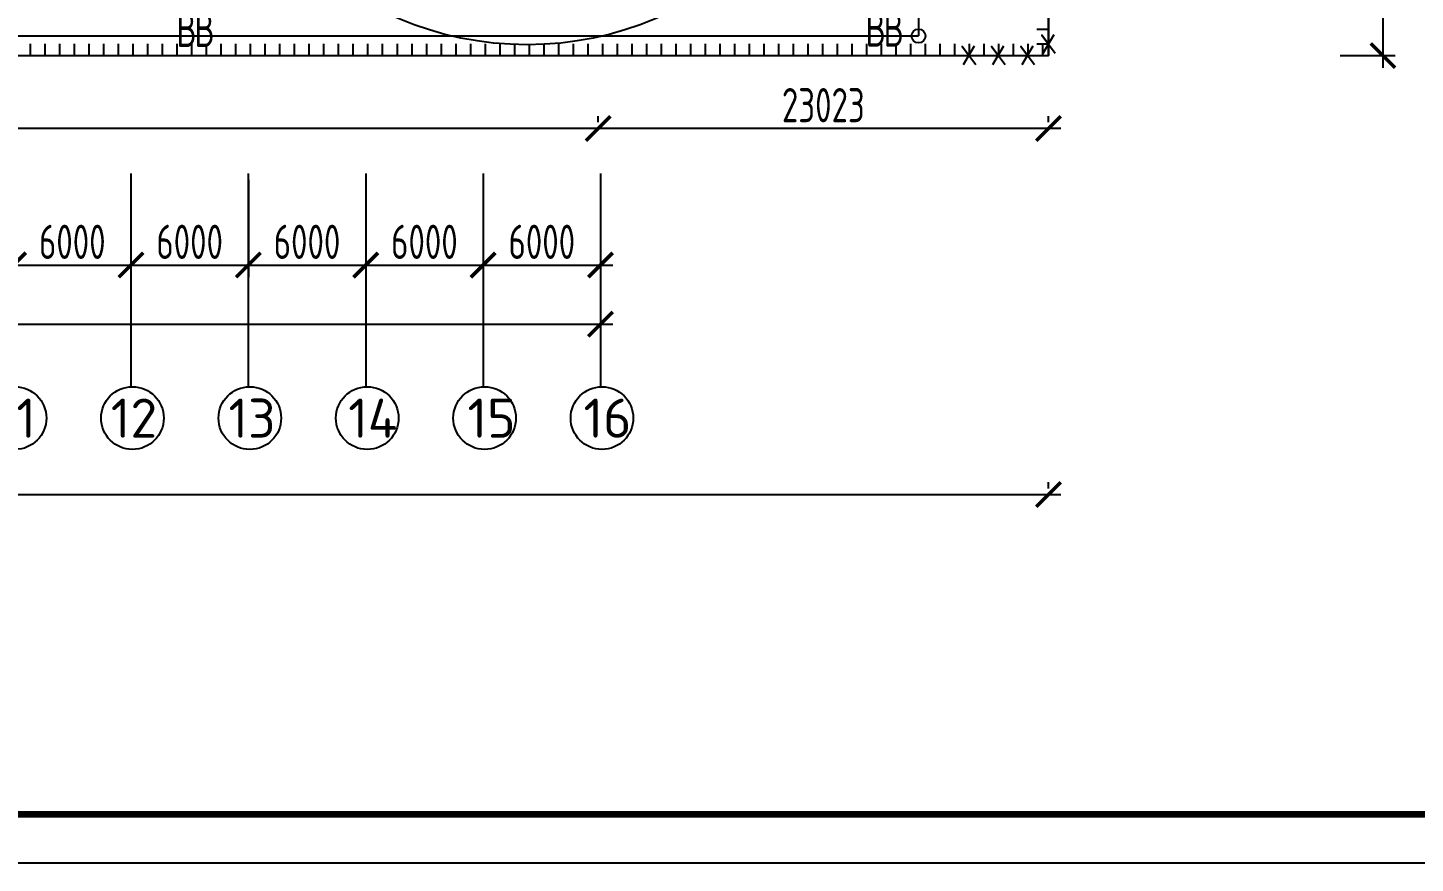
# Paper-space layout 'СГП' of a CAD drawing. Header units: millimetres. Extents: x 1 to 2190, y 0 to 1001.
# Drawn here: x 417.1 to 559, y 0.1 to 85.5 of the extents above; entities that cross this region are included whole.
import ezdxf

# ---------------------------------------------------------------- set-up
doc = ezdxf.new("R2010")
doc.units = ezdxf.units.MM
doc.header["$LTSCALE"] = 0.5
doc.layers.add('размеры', color=7, linetype='Continuous')
doc.layers.add('тонкие', color=7, linetype='Continuous')
doc.layers.add('ТОЛСТЫЕ', color=1, linetype='Continuous', lineweight=50)
doc.layers.add('ТОНКИЕе', color=7, linetype='Continuous', lineweight=25)
doc.styles.add('Наклонный', font='isocpeur.ttf', dxfattribs={"width": 0.7, "height": 3.5})
doc.styles.add('Наклонный 5', font='isocpeur.ttf', dxfattribs={"height": 7})
doc.linetypes.add('119-1 Кабель высоковольтный подземный', pattern='A,8,-2,[31,Russia-GOST_Topo.shx,S=0.15,R=180,X=0,Y=0],1,[31,Russia-GOST_Topo.shx,S=0.1,R=180,X=0,Y=0],6,[31,Russia-GOST_Topo.shx,S=0.1,R=0,X=0,Y=0],1,[31,Russia-GOST_Topo.shx,S=0.15,R=0,X=0,Y=0],-2', length=20)
doc.dimstyles.new('СТРОИТЕЛЬНЫЙ', dxfattribs={"dimtxt": 3.5, "dimasz": 2.5, "dimexe": 1.25, "dimexo": 0.625, "dimtad": 1, "dimdec": 0, "dimlfac": 500, "dimdsep": 46, "dimtxsty": 'Наклонный', "dimblk1": 'ARCHTICK', "dimblk2": 'ARCHTICK', "dimsah": 1, "dimcen": 0, "dimdle": 1.25, "dimadec": 0, "dimazin": 0, "dimtfac": 0.75, "dimtdec": 0, "dimtmove": 0, "dimatfit": 3, "dimldrblk": 'ARCHTICK', "dimfxl": 1, "dimtolj": 1, "dimtzin": 0, "dimarcsym": 0})

# ---------------------------------------------------------------- blocks, each defined once
blk = doc.blocks.new('_ArchTick')
at = {"color": 0, "linetype": 'ByBlock', "const_width": 0.15}
blk.add_lwpolyline([(-0.5, -0.5), (0.5, 0.5)], dxfattribs=at)
blk = doc.blocks.new('*D864')
at = {"layer": 'Defpoints', "color": 0, "transparency": 16777216}
for p in [(475.46, 75.2), (475.46, 75.2), (521.5, 75.2)]:
    blk.add_point(p, dxfattribs=at)
at = {"layer": 'размеры', "color": 0, "lineweight": -2, "transparency": 16777216}
for p, q in [((522.75, 75.2), (474.21, 75.2)), ((475.46, 75.83), (475.46, 76.45)), ((521.5, 75.83), (521.5, 76.45))]:
    blk.add_line(p, q, dxfattribs=at)
at = {"layer": 'размеры', "color": 0, "lineweight": -2, "transparency": 16777216, "xscale": 2.5, "yscale": 2.5, "zscale": 2.5, "rotation": 180}
blk.add_blockref('_ArchTick', (475.46, 75.2), dxfattribs=at)
at = {"layer": 'размеры', "color": 0, "lineweight": -2, "transparency": 16777216, "xscale": 2.5, "yscale": 2.5, "zscale": 2.5}
blk.add_blockref('_ArchTick', (521.5, 75.2), dxfattribs=at)
at = {"layer": 'размеры', "color": 0, "transparency": 16777216, "insert": (498.48, 77.58), "char_height": 3.5, "attachment_point": 5, "style": 'Наклонный'}
blk.add_mtext('\\A1;23023', dxfattribs=at)
blk = doc.blocks.new('*D865')
at = {"layer": 'Defpoints', "color": 0, "transparency": 16777216}
for p in [(295.48, 75.2), (295.48, 75.2), (475.46, 75.2)]:
    blk.add_point(p, dxfattribs=at)
at = {"layer": 'размеры', "color": 0, "lineweight": -2, "transparency": 16777216}
for p, q in [((476.71, 75.2), (294.23, 75.2)), ((295.48, 75.83), (295.48, 76.45)), ((475.46, 75.83), (475.46, 76.45))]:
    blk.add_line(p, q, dxfattribs=at)
at = {"layer": 'размеры', "color": 0, "lineweight": -2, "transparency": 16777216, "xscale": 2.5, "yscale": 2.5, "zscale": 2.5, "rotation": 180}
blk.add_blockref('_ArchTick', (295.48, 75.2), dxfattribs=at)
at = {"layer": 'размеры', "color": 0, "lineweight": -2, "transparency": 16777216, "xscale": 2.5, "yscale": 2.5, "zscale": 2.5}
blk.add_blockref('_ArchTick', (475.46, 75.2), dxfattribs=at)
at = {"layer": 'размеры', "color": 0, "transparency": 16777216, "insert": (385.47, 77.58), "char_height": 3.5, "attachment_point": 5, "style": 'Наклонный'}
blk.add_mtext('\\A1;89987', dxfattribs=at)
blk = doc.blocks.new('*D869')
at = {"layer": 'Defpoints', "color": 0, "transparency": 16777216}
for p in [(234.43, 37.78), (521.5, 37.78), (521.5, 37.78)]:
    blk.add_point(p, dxfattribs=at)
at = {"layer": 'размеры', "color": 0, "lineweight": -2, "transparency": 16777216}
for p, q in [((234.43, 38.41), (234.43, 39.03)), ((521.5, 38.41), (521.5, 39.03)), ((233.18, 37.78), (522.75, 37.78))]:
    blk.add_line(p, q, dxfattribs=at)
at = {"layer": 'размеры', "color": 0, "lineweight": -2, "transparency": 16777216, "xscale": 2.5, "yscale": 2.5, "zscale": 2.5, "rotation": 180}
blk.add_blockref('_ArchTick', (234.43, 37.78), dxfattribs=at)
at = {"layer": 'размеры', "color": 0, "lineweight": -2, "transparency": 16777216, "xscale": 2.5, "yscale": 2.5, "zscale": 2.5}
blk.add_blockref('_ArchTick', (521.5, 37.78), dxfattribs=at)
at = {"layer": 'размеры', "color": 0, "transparency": 16777216, "insert": (377.97, 40.16), "char_height": 3.5, "attachment_point": 5, "style": 'Наклонный'}
blk.add_mtext('\\A1;143535', dxfattribs=at)
blk = doc.blocks.new('*D911')
at = {"layer": 'Defpoints', "color": 0, "transparency": 16777216}
for p in [(555.69, 115.76), (550.7, 82.65), (555.69, 82.65)]:
    blk.add_point(p, dxfattribs=at)
at = {"layer": 'размеры', "color": 0, "lineweight": -2, "transparency": 16777216}
for p, q in [((555.69, 117.01), (555.69, 81.4)), ((556.32, 115.76), (556.94, 115.76)), ((551.33, 82.65), (556.94, 82.65))]:
    blk.add_line(p, q, dxfattribs=at)
at = {"layer": 'размеры', "color": 0, "lineweight": -2, "transparency": 16777216, "xscale": 2.5, "yscale": 2.5, "zscale": 2.5}
for p, rotation in [((555.69, 115.76), 90), ((555.69, 82.65), 270)]:
    blk.add_blockref('_ArchTick', p, dxfattribs=dict(at, rotation=rotation))
at = {"layer": 'размеры', "color": 0, "transparency": 16777216, "insert": (553.32, 99.21), "char_height": 3.5, "attachment_point": 5, "rotation": 90, "style": 'Наклонный'}
blk.add_mtext('\\A1;16553', dxfattribs=at)
blk = doc.blocks.new('*D970')
at = {"layer": 'Defpoints', "color": 0, "transparency": 16777216}
for p in [(415.7, 70.59), (427.7, 70.59), (427.7, 61.24)]:
    blk.add_point(p, dxfattribs=at)
at = {"layer": 'ТОНКИЕе', "color": 0, "lineweight": -2, "transparency": 16777216}
for p, q in [((415.7, 69.96), (415.7, 59.99)), ((427.7, 69.96), (427.7, 59.99)), ((414.45, 61.24), (428.95, 61.24))]:
    blk.add_line(p, q, dxfattribs=at)
at = {"layer": 'ТОНКИЕе', "color": 0, "lineweight": -2, "transparency": 16777216, "xscale": 2.5, "yscale": 2.5, "zscale": 2.5, "rotation": 180}
blk.add_blockref('_ArchTick', (415.7, 61.24), dxfattribs=at)
at = {"layer": 'ТОНКИЕе', "color": 0, "lineweight": -2, "transparency": 16777216, "xscale": 2.5, "yscale": 2.5, "zscale": 2.5}
blk.add_blockref('_ArchTick', (427.7, 61.24), dxfattribs=at)
at = {"layer": 'ТОНКИЕе', "color": 0, "transparency": 16777216, "insert": (421.7, 63.61), "char_height": 3.5, "attachment_point": 5, "style": 'Наклонный'}
blk.add_mtext('\\A1;6000', dxfattribs=at)
blk = doc.blocks.new('*D971')
at = {"layer": 'Defpoints', "color": 0, "transparency": 16777216}
for p in [(427.7, 70.59), (439.7, 70.59), (439.7, 61.24)]:
    blk.add_point(p, dxfattribs=at)
at = {"layer": 'ТОНКИЕе', "color": 0, "lineweight": -2, "transparency": 16777216}
for p, q in [((427.7, 69.96), (427.7, 59.99)), ((439.7, 69.96), (439.7, 59.99)), ((426.45, 61.24), (440.95, 61.24))]:
    blk.add_line(p, q, dxfattribs=at)
at = {"layer": 'ТОНКИЕе', "color": 0, "lineweight": -2, "transparency": 16777216, "xscale": 2.5, "yscale": 2.5, "zscale": 2.5, "rotation": 180}
blk.add_blockref('_ArchTick', (427.7, 61.24), dxfattribs=at)
at = {"layer": 'ТОНКИЕе', "color": 0, "lineweight": -2, "transparency": 16777216, "xscale": 2.5, "yscale": 2.5, "zscale": 2.5}
blk.add_blockref('_ArchTick', (439.7, 61.24), dxfattribs=at)
at = {"layer": 'ТОНКИЕе', "color": 0, "transparency": 16777216, "insert": (433.7, 63.61), "char_height": 3.5, "attachment_point": 5, "style": 'Наклонный'}
blk.add_mtext('\\A1;6000', dxfattribs=at)
blk = doc.blocks.new('*D972')
at = {"layer": 'Defpoints', "color": 0, "transparency": 16777216}
for p in [(439.7, 70.59), (451.7, 70.59), (451.7, 61.24)]:
    blk.add_point(p, dxfattribs=at)
at = {"layer": 'ТОНКИЕе', "color": 0, "lineweight": -2, "transparency": 16777216}
for p, q in [((439.7, 69.96), (439.7, 59.99)), ((451.7, 69.96), (451.7, 59.99)), ((438.45, 61.24), (452.95, 61.24))]:
    blk.add_line(p, q, dxfattribs=at)
at = {"layer": 'ТОНКИЕе', "color": 0, "lineweight": -2, "transparency": 16777216, "xscale": 2.5, "yscale": 2.5, "zscale": 2.5, "rotation": 180}
blk.add_blockref('_ArchTick', (439.7, 61.24), dxfattribs=at)
at = {"layer": 'ТОНКИЕе', "color": 0, "lineweight": -2, "transparency": 16777216, "xscale": 2.5, "yscale": 2.5, "zscale": 2.5}
blk.add_blockref('_ArchTick', (451.7, 61.24), dxfattribs=at)
at = {"layer": 'ТОНКИЕе', "color": 0, "transparency": 16777216, "insert": (445.7, 63.61), "char_height": 3.5, "attachment_point": 5, "style": 'Наклонный'}
blk.add_mtext('\\A1;6000', dxfattribs=at)
blk = doc.blocks.new('*D973')
at = {"layer": 'Defpoints', "color": 0, "transparency": 16777216}
for p in [(451.7, 70.59), (463.7, 70.59), (463.7, 61.24)]:
    blk.add_point(p, dxfattribs=at)
at = {"layer": 'ТОНКИЕе', "color": 0, "lineweight": -2, "transparency": 16777216}
for p, q in [((451.7, 69.96), (451.7, 59.99)), ((463.7, 69.96), (463.7, 59.99)), ((450.45, 61.24), (464.95, 61.24))]:
    blk.add_line(p, q, dxfattribs=at)
at = {"layer": 'ТОНКИЕе', "color": 0, "lineweight": -2, "transparency": 16777216, "xscale": 2.5, "yscale": 2.5, "zscale": 2.5, "rotation": 180}
blk.add_blockref('_ArchTick', (451.7, 61.24), dxfattribs=at)
at = {"layer": 'ТОНКИЕе', "color": 0, "lineweight": -2, "transparency": 16777216, "xscale": 2.5, "yscale": 2.5, "zscale": 2.5}
blk.add_blockref('_ArchTick', (463.7, 61.24), dxfattribs=at)
at = {"layer": 'ТОНКИЕе', "color": 0, "transparency": 16777216, "insert": (457.7, 63.61), "char_height": 3.5, "attachment_point": 5, "style": 'Наклонный'}
blk.add_mtext('\\A1;6000', dxfattribs=at)
blk = doc.blocks.new('*D974')
at = {"layer": 'Defpoints', "color": 0, "transparency": 16777216}
for p in [(463.7, 70.59), (475.7, 70.59), (475.7, 61.24)]:
    blk.add_point(p, dxfattribs=at)
at = {"layer": 'ТОНКИЕе', "color": 0, "lineweight": -2, "transparency": 16777216}
for p, q in [((463.7, 69.96), (463.7, 59.99)), ((475.7, 69.96), (475.7, 59.99)), ((462.45, 61.24), (476.95, 61.24))]:
    blk.add_line(p, q, dxfattribs=at)
at = {"layer": 'ТОНКИЕе', "color": 0, "lineweight": -2, "transparency": 16777216, "xscale": 2.5, "yscale": 2.5, "zscale": 2.5, "rotation": 180}
blk.add_blockref('_ArchTick', (463.7, 61.24), dxfattribs=at)
at = {"layer": 'ТОНКИЕе', "color": 0, "lineweight": -2, "transparency": 16777216, "xscale": 2.5, "yscale": 2.5, "zscale": 2.5}
blk.add_blockref('_ArchTick', (475.7, 61.24), dxfattribs=at)
at = {"layer": 'ТОНКИЕе', "color": 0, "transparency": 16777216, "insert": (469.7, 63.61), "char_height": 3.5, "attachment_point": 5, "style": 'Наклонный'}
blk.add_mtext('\\A1;6000', dxfattribs=at)
blk = doc.blocks.new('*D975')
at = {"layer": 'Defpoints', "color": 0, "transparency": 16777216}
for p in [(295.7, 61.24), (475.7, 61.24), (475.7, 55.19)]:
    blk.add_point(p, dxfattribs=at)
at = {"layer": 'ТОНКИЕе', "color": 0, "lineweight": -2, "transparency": 16777216}
for p, q in [((295.7, 60.61), (295.7, 53.94)), ((475.7, 60.61), (475.7, 53.94)), ((294.45, 55.19), (476.95, 55.19))]:
    blk.add_line(p, q, dxfattribs=at)
at = {"layer": 'ТОНКИЕе', "color": 0, "lineweight": -2, "transparency": 16777216, "xscale": 2.5, "yscale": 2.5, "zscale": 2.5, "rotation": 180}
blk.add_blockref('_ArchTick', (295.7, 55.19), dxfattribs=at)
at = {"layer": 'ТОНКИЕе', "color": 0, "lineweight": -2, "transparency": 16777216, "xscale": 2.5, "yscale": 2.5, "zscale": 2.5}
blk.add_blockref('_ArchTick', (475.7, 55.19), dxfattribs=at)
at = {"layer": 'ТОНКИЕе', "color": 0, "transparency": 16777216, "insert": (385.7, 57.56), "char_height": 3.5, "attachment_point": 5, "style": 'Наклонный'}
blk.add_mtext('\\A1;90000', dxfattribs=at)

psp = doc.layouts.new('СГП')

# ---------------------------------------------------------------- linework, layer by layer
at = {"layer": 'ТОЛСТЫЕ', "color": 0, "const_width": 0.7}
psp.add_lwpolyline([(20.9075, 5.0834), (835.9075, 5.0834), (835.9075, 589.0834), (20.9075, 589.0834)], close=True, dxfattribs=at)
at = {"layer": 'тонкие', "color": 0}
psp.add_lwpolyline([(840.9075, 0.0834), (0.9075, 0.0834), (0.9075, 594.0834), (840.9075, 594.0834)], close=True, dxfattribs=at)
at = {"layer": 'ТОНКИЕе', "color": 4}
for points in [[(474.1916, 349.8698), (474.1916, 349.8698), (474.2251, 380.6455), (474.2251, 380.6455), (415.9063, 380.6455), (413.9063, 380.6455), (413.9063, 510.0508), (413.9063, 510.0508), (385.6976, 510.0508), (385.6976, 510.0508), (385.6976, 480.689), (385.6976, 478.689), (236.4316, 478.689), (236.4316, 478.689), (236.4316, 84.6529), (236.4316, 84.6529), (508.2089, 84.6529)], [(508.2089, 93.9482), (508.2089, 84.6529)]]:
    psp.add_lwpolyline(points, dxfattribs=at)
at = {"layer": 'ТОНКИЕе'}
for points in [[(234.4316, 480.689), (234.4316, 480.689), (234.4316, 480.689), (234.4316, 90.6529), (234.4316, 82.6529), (521.5008, 82.6529)], [(521.5008, 88.2977), (521.5008, 82.6529), (521.5008, 82.6529)], [(521.5008, 85.3089), (521.5008, 86.8089), (520.3008, 86.8089)], [(521.5008, 83.8202), (521.5008, 85.3202), (520.3008, 85.3202)], [(415.9316, 82.6529), (417.4316, 82.6529), (417.4316, 83.8529)], [(417.4316, 82.6529), (418.9316, 82.6529), (418.9316, 83.8529)], [(418.9316, 82.6529), (420.4316, 82.6529), (420.4316, 83.8529)], [(420.4316, 82.6529), (421.9316, 82.6529), (421.9316, 83.8529)], [(421.9316, 82.6529), (423.4316, 82.6529), (423.4316, 83.8529)], [(423.4316, 82.6529), (424.9316, 82.6529), (424.9316, 83.8529)], [(424.9316, 82.6529), (426.4316, 82.6529), (426.4316, 83.8529)], [(426.4316, 82.6529), (427.9316, 82.6529), (427.9316, 83.8529)], [(427.9316, 82.6529), (429.4316, 82.6529), (429.4316, 83.8529)], [(429.4316, 82.6529), (430.9316, 82.6529), (430.9316, 83.8529)], [(430.9316, 82.6529), (432.4316, 82.6529), (432.4316, 83.8529)], [(432.4316, 82.6529), (433.9316, 82.6529), (433.9316, 83.8529)], [(433.9316, 82.6529), (435.4316, 82.6529), (435.4316, 83.8529)], [(435.4316, 82.6529), (436.9316, 82.6529), (436.9316, 83.8529)], [(436.9316, 82.6529), (438.4316, 82.6529), (438.4316, 83.8529)], [(438.4316, 82.6529), (439.9316, 82.6529), (439.9316, 83.8529)], [(439.9316, 82.6529), (441.4316, 82.6529), (441.4316, 83.8529)], [(441.4316, 82.6529), (442.9316, 82.6529), (442.9316, 83.8529)], [(442.9316, 82.6529), (444.4316, 82.6529), (444.4316, 83.8529)], [(444.4316, 82.6529), (445.9316, 82.6529), (445.9316, 83.8529)], [(445.9316, 82.6529), (447.4316, 82.6529), (447.4316, 83.8529)], [(447.4316, 82.6529), (448.9316, 82.6529), (448.9316, 83.8529)], [(448.9316, 82.6529), (450.4316, 82.6529), (450.4316, 83.8529)], [(450.4316, 82.6529), (451.9316, 82.6529), (451.9316, 83.8529)], [(451.9316, 82.6529), (453.4316, 82.6529), (453.4316, 83.8529)], [(453.4316, 82.6529), (454.9316, 82.6529), (454.9316, 83.8529)], [(454.9316, 82.6529), (456.4316, 82.6529), (456.4316, 83.8529)], [(456.4316, 82.6529), (457.9316, 82.6529), (457.9316, 83.8529)], [(457.9316, 82.6529), (459.4316, 82.6529), (459.4316, 83.8529)], [(459.4316, 82.6529), (460.9316, 82.6529), (460.9316, 83.8529)], [(460.9316, 82.6529), (462.4316, 82.6529), (462.4316, 83.8529)], [(462.4316, 82.6529), (463.9316, 82.6529), (463.9316, 83.8529)], [(463.9316, 82.6529), (465.4316, 82.6529), (465.4316, 83.8529)], [(465.4316, 82.6529), (466.9316, 82.6529), (466.9316, 83.8529)], [(466.9316, 82.6529), (468.4316, 82.6529), (468.4316, 83.8529)], [(468.4316, 82.6529), (469.9316, 82.6529), (469.9316, 83.8529)], [(469.9316, 82.6529), (471.4316, 82.6529), (471.4316, 83.8529)], [(471.4316, 82.6529), (472.9316, 82.6529), (472.9316, 83.8529)], [(472.9316, 82.6529), (474.4316, 82.6529), (474.4316, 83.8529)], [(474.4316, 82.6529), (475.9316, 82.6529), (475.9316, 83.8529)], [(475.9316, 82.6529), (477.4316, 82.6529), (477.4316, 83.8529)], [(477.4316, 82.6529), (478.9316, 82.6529), (478.9316, 83.8529)], [(478.9316, 82.6529), (480.4316, 82.6529), (480.4316, 83.8529)], [(480.4316, 82.6529), (481.9316, 82.6529), (481.9316, 83.8529)], [(481.9316, 82.6529), (483.4316, 82.6529), (483.4316, 83.8529)], [(483.4316, 82.6529), (484.9316, 82.6529), (484.9316, 83.8529)], [(484.9316, 82.6529), (486.4316, 82.6529), (486.4316, 83.8529)], [(486.4316, 82.6529), (487.9316, 82.6529), (487.9316, 83.8529)], [(487.9316, 82.6529), (489.4316, 82.6529), (489.4316, 83.8529)], [(489.4316, 82.6529), (490.9316, 82.6529), (490.9316, 83.8529)], [(490.9316, 82.6529), (492.4316, 82.6529), (492.4316, 83.8529)], [(492.4316, 82.6529), (493.9316, 82.6529), (493.9316, 83.8529)], [(493.9316, 82.6529), (495.4316, 82.6529), (495.4316, 83.8529)], [(495.4316, 82.6529), (496.9316, 82.6529), (496.9316, 83.8529)], [(496.9316, 82.6529), (498.4316, 82.6529), (498.4316, 83.8529)], [(498.4316, 82.6529), (499.9316, 82.6529), (499.9316, 83.8529)], [(499.9316, 82.6529), (501.4316, 82.6529), (501.4316, 83.8529)], [(501.4316, 82.6529), (502.9316, 82.6529), (502.9316, 83.8529)], [(502.9316, 82.6529), (504.4316, 82.6529), (504.4316, 83.8529)], [(504.4316, 82.6529), (505.9316, 82.6529), (505.9316, 83.8529)], [(505.9316, 82.6529), (507.4316, 82.6529), (507.4316, 83.8529)], [(507.4316, 82.6529), (508.9316, 82.6529), (508.9316, 83.8529)], [(508.9316, 82.6529), (510.4316, 82.6529), (510.4316, 83.8529)], [(510.4316, 82.6529), (511.9316, 82.6529), (511.9316, 83.8529)], [(511.9316, 82.6529), (513.4316, 82.6529), (513.4316, 83.8529)], [(513.4316, 82.6529), (514.9316, 82.6529), (514.9316, 83.8529)], [(514.9316, 82.6529), (516.4316, 82.6529), (516.4316, 83.8529)], [(516.4316, 82.6529), (517.9316, 82.6529), (517.9316, 83.8529)], [(517.9316, 82.6529), (519.4316, 82.6529), (519.4316, 83.8529)], [(519.4316, 82.6529), (520.9316, 82.6529), (520.9316, 83.8529)], [(521.5008, 82.6529), (521.5008, 83.8202), (520.3008, 83.8202)], [(521.4955, 83.8273), (520.8043, 84.7482), (522.1973, 82.8922)], [(520.9447, 82.9071), (522.0842, 84.8024)], [(513.3516, 82.66), (512.6604, 83.5808), (514.0534, 81.7249)], [(512.8008, 81.7397), (513.9403, 83.635)], [(516.3516, 82.66), (515.6604, 83.5808), (517.0534, 81.7249)], [(515.8008, 81.7397), (516.9403, 83.635)], [(519.3516, 82.66), (518.6604, 83.5808), (520.0534, 81.7249)], [(518.8008, 81.7397), (519.9403, 83.635)]]:
    psp.add_lwpolyline(points, dxfattribs=at)
at = {"layer": 'ТОНКИЕе', "color": 0}
for points in [[(427.6973, 70.5961), (427.6973, 48.7857)], [(439.6973, 70.5961), (439.6973, 48.7857)], [(451.6973, 70.5961), (451.6973, 48.7857)], [(463.6973, 70.5961), (463.6973, 48.7857)], [(475.6973, 70.5961), (475.6973, 48.7857)], [(427.6973, 61.2352), (427.6973, 48.7857)], [(439.6973, 61.2352), (439.6973, 48.7857)], [(451.6973, 61.2352), (451.6973, 48.7857)], [(463.6973, 61.2352), (463.6973, 48.7857)], [(475.6973, 61.2352), (475.6973, 48.7857)]]:
    psp.add_lwpolyline(points, dxfattribs=at)
at = {"layer": 'ТОНКИЕе', "color": 201, "linetype": '119-1 Кабель высоковольтный подземный', "true_color": 0xd966ff}
psp.add_circle((468.1957, 117.3569), 33.6, dxfattribs=at)
at = {"layer": 'ТОНКИЕе', "color": 4}
psp.add_circle((508.2089, 84.6529), 0.7045, dxfattribs=at)
at = {"layer": 'ТОНКИЕе', "color": 0}
for centre in [(415.8531, 45.5895), (427.8531, 45.5895), (439.8531, 45.5895), (451.8531, 45.5895), (463.8531, 45.5895), (475.8531, 45.5895)]:
    psp.add_circle(centre, 3.2, dxfattribs=at)

# ---------------------------------------------------------------- texts
at = {"layer": 'ТОНКИЕе', "color": 4, "char_height": 3.5, "attachment_point": 1, "style": 'Наклонный'}
for insert in [(432.3354, 87.0295), (502.7943, 87.0639)]:
    psp.add_mtext_dynamic_manual_height_columns('\\A1;{\\T0.9;ВВ}', width=21.521296, gutter_width=35, heights=[0], dxfattribs=dict(at, insert=insert))
at = {"layer": 'ТОНКИЕе', "color": 0, "char_height": 4, "attachment_point": 1, "style": 'Наклонный 5'}
for s, insert in [('{\\Q0;11}', (413.9764, 47.5848)), ('{\\Q0;12}', (425.6419, 47.5848)), ('{\\Q0;13}', (437.6689, 47.5848)), ('{\\Q0;14}', (449.9158, 47.5848)), ('{\\Q0;15}', (462.1068, 47.5848)), ('{\\Q0;16}', (473.9661, 47.5848))]:
    psp.add_mtext_dynamic_manual_height_columns(s, width=1.852732, gutter_width=35, heights=[0], dxfattribs=dict(at, insert=insert))

# ---------------------------------------------------------------- dimensions: what is measured, and where the dimension line sits
at = {"layer": 'размеры'}
dim = psp.add_linear_dim(base=(555.6921, 82.6529), p1=(555.6921, 115.7597), p2=(550.7014, 82.6529), angle=90, dimstyle='СТРОИТЕЛЬНЫЙ', dxfattribs=at)
dim.commit()
dim.dimension.update_dxf_attribs({"geometry": '*D911', "text_midpoint": (553.3171, 99.2063)})
dim = psp.add_linear_dim(base=(295.4821, 75.204), p1=(475.4557, 75.204), p2=(295.4821, 75.204), dimstyle='СТРОИТЕЛЬНЫЙ', override={"dimtmove": 1}, dxfattribs=at)
dim.commit()
dim.dimension.update_dxf_attribs({"geometry": '*D865', "text_midpoint": (385.4689, 77.579)})
dim = psp.add_linear_dim(base=(475.4557, 75.204), p1=(521.5008, 75.204), p2=(475.4557, 75.204), dimstyle='СТРОИТЕЛЬНЫЙ', dxfattribs=at)
dim.commit()
dim.dimension.update_dxf_attribs({"geometry": '*D864', "text_midpoint": (498.4783, 77.579)})
dim = psp.add_linear_dim(base=(521.5008, 37.7828), p1=(234.4316, 37.7828), p2=(521.5008, 37.7828), dimstyle='СТРОИТЕЛЬНЫЙ', dxfattribs=at)
dim.commit()
dim.dimension.update_dxf_attribs({"geometry": '*D869', "text_midpoint": (377.9662, 37.7828), "dimtype": 160})
at = {"layer": 'ТОНКИЕе', "color": 0}
for base, p1, p2, text, picture, middle in [((427.6973, 61.2352), (415.6973, 70.5891), (427.6973, 70.5891), '6000', '*D970', (421.6973, 63.6102)), ((439.6973, 61.2352), (427.6973, 70.5891), (439.6973, 70.5891), '6000', '*D971', (433.6973, 63.6102)), ((451.6973, 61.2352), (439.6973, 70.5891), (451.6973, 70.5891), '6000', '*D972', (445.6973, 63.6102)), ((463.6973, 61.2352), (451.6973, 70.5891), (463.6973, 70.5891), '6000', '*D973', (457.6973, 63.6102)), ((475.6973, 61.2352), (463.6973, 70.5891), (475.6973, 70.5891), '6000', '*D974', (469.6973, 63.6102)), ((475.6973, 55.1857), (295.6973, 61.2352), (475.6973, 61.2352), '90000', '*D975', (385.6973, 57.5607))]:
    dim = psp.add_linear_dim(base=base, p1=p1, p2=p2, text=text, dimstyle='СТРОИТЕЛЬНЫЙ', dxfattribs=at)
    dim.commit()
    dim.dimension.update_dxf_attribs({"geometry": picture, "text_midpoint": middle})

doc.saveas('drawing.dxf')
